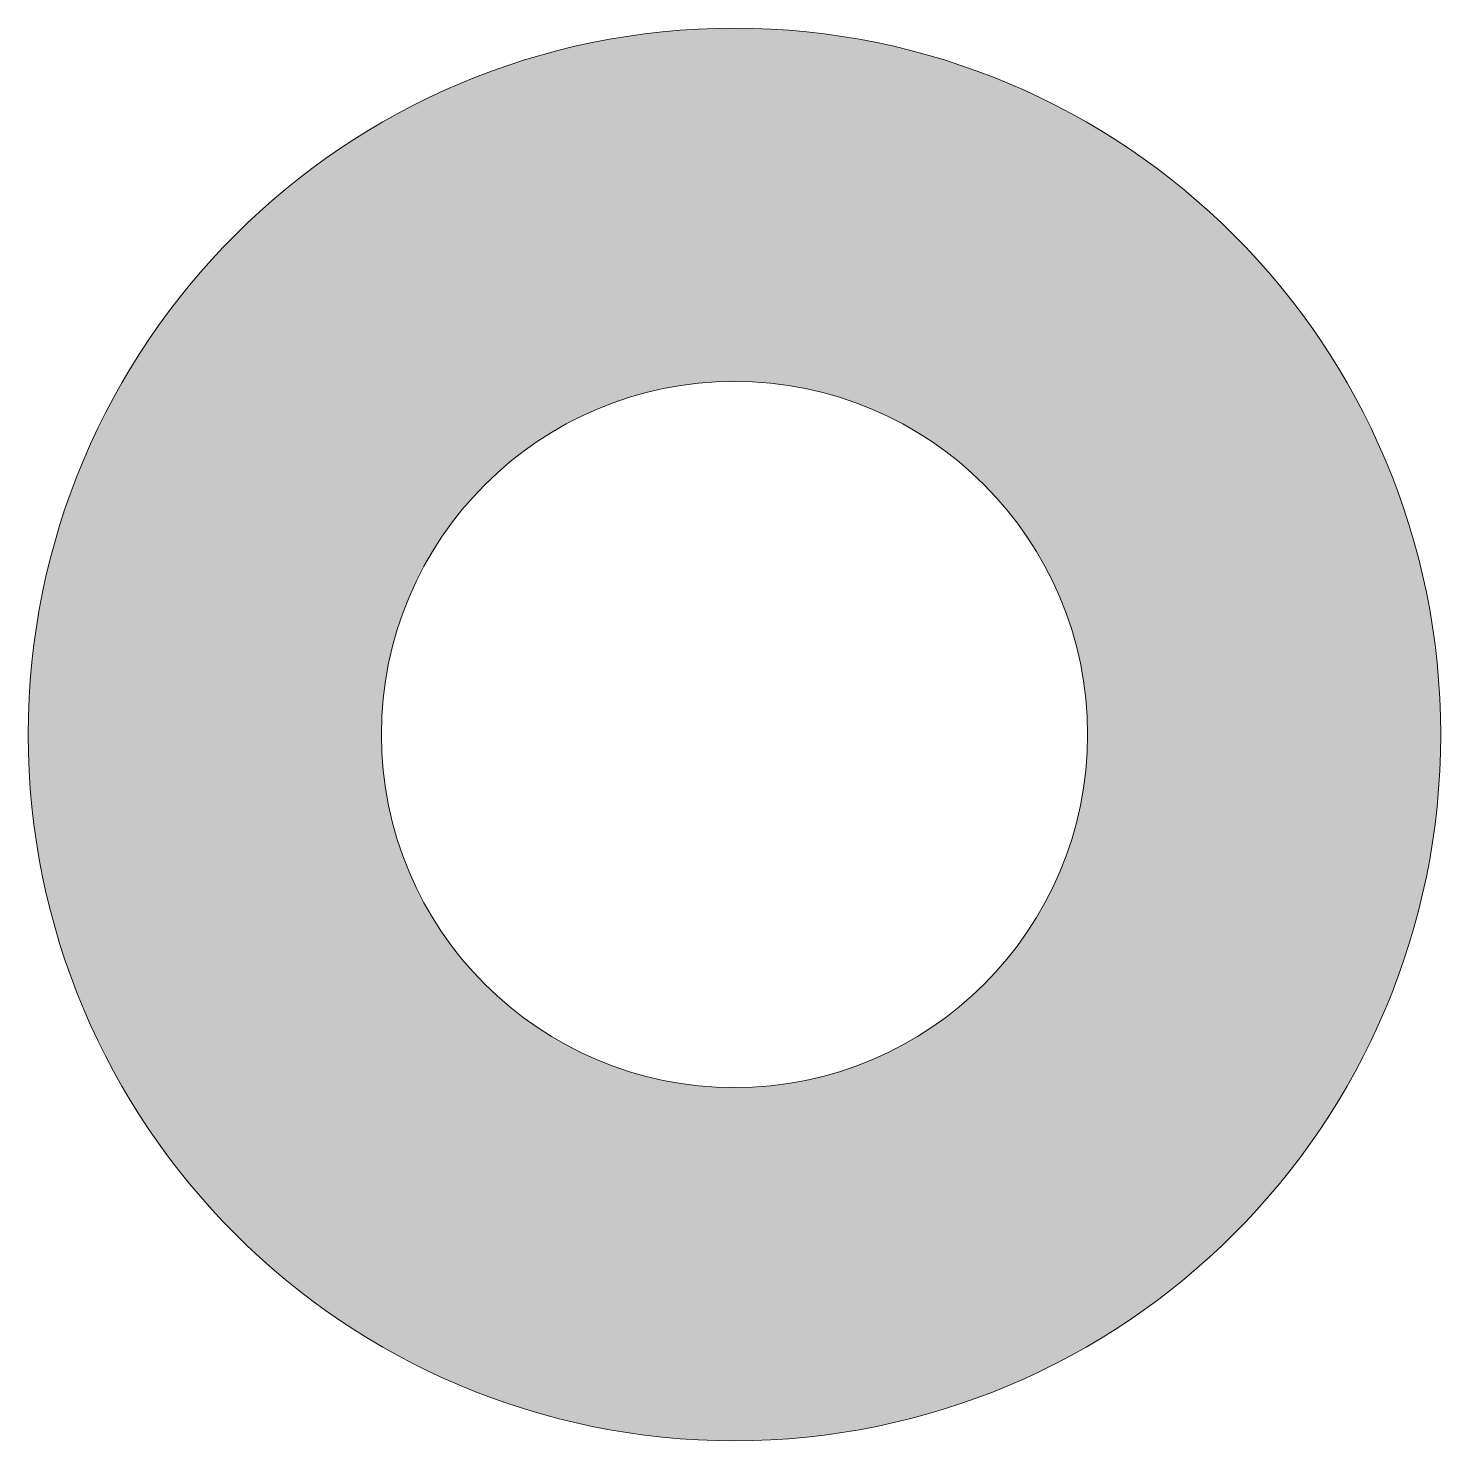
# Model space of a CAD drawing. Header units: metres. Extents: x -44164.24 to -44163.24, y 40873 to 40874.
import ezdxf

# ---------------------------------------------------------------- set-up
doc = ezdxf.new("R2010")
doc.units = ezdxf.units.M
doc.layers.add('GN_stavbe', color=7, linetype='Continuous')

# ---------------------------------------------------------------- blocks, each defined once
blk = doc.blocks.new('313060')
h = blk.add_hatch(color=0)
h.dxf.hatch_style = 1
h.paths.add_polyline_path([(1, 0, 1), (-1, 0, 1)])
h.paths.add_polyline_path([(-0.5, 0, -1), (0.5, 0, -1)], flags=16)
at = {"color": 0, "lineweight": 9}
for radius in [1, 0.5]:
    blk.add_circle((0, 0), radius, dxfattribs=at)

msp = doc.modelspace()

# ---------------------------------------------------------------- block references
at = {"layer": 'GN_stavbe', "xscale": 0.5, "yscale": 0.5, "zscale": 0.5}
msp.add_blockref('313060', (-44163.7371, 40873.4985), dxfattribs=at)

doc.saveas('drawing.dxf')
